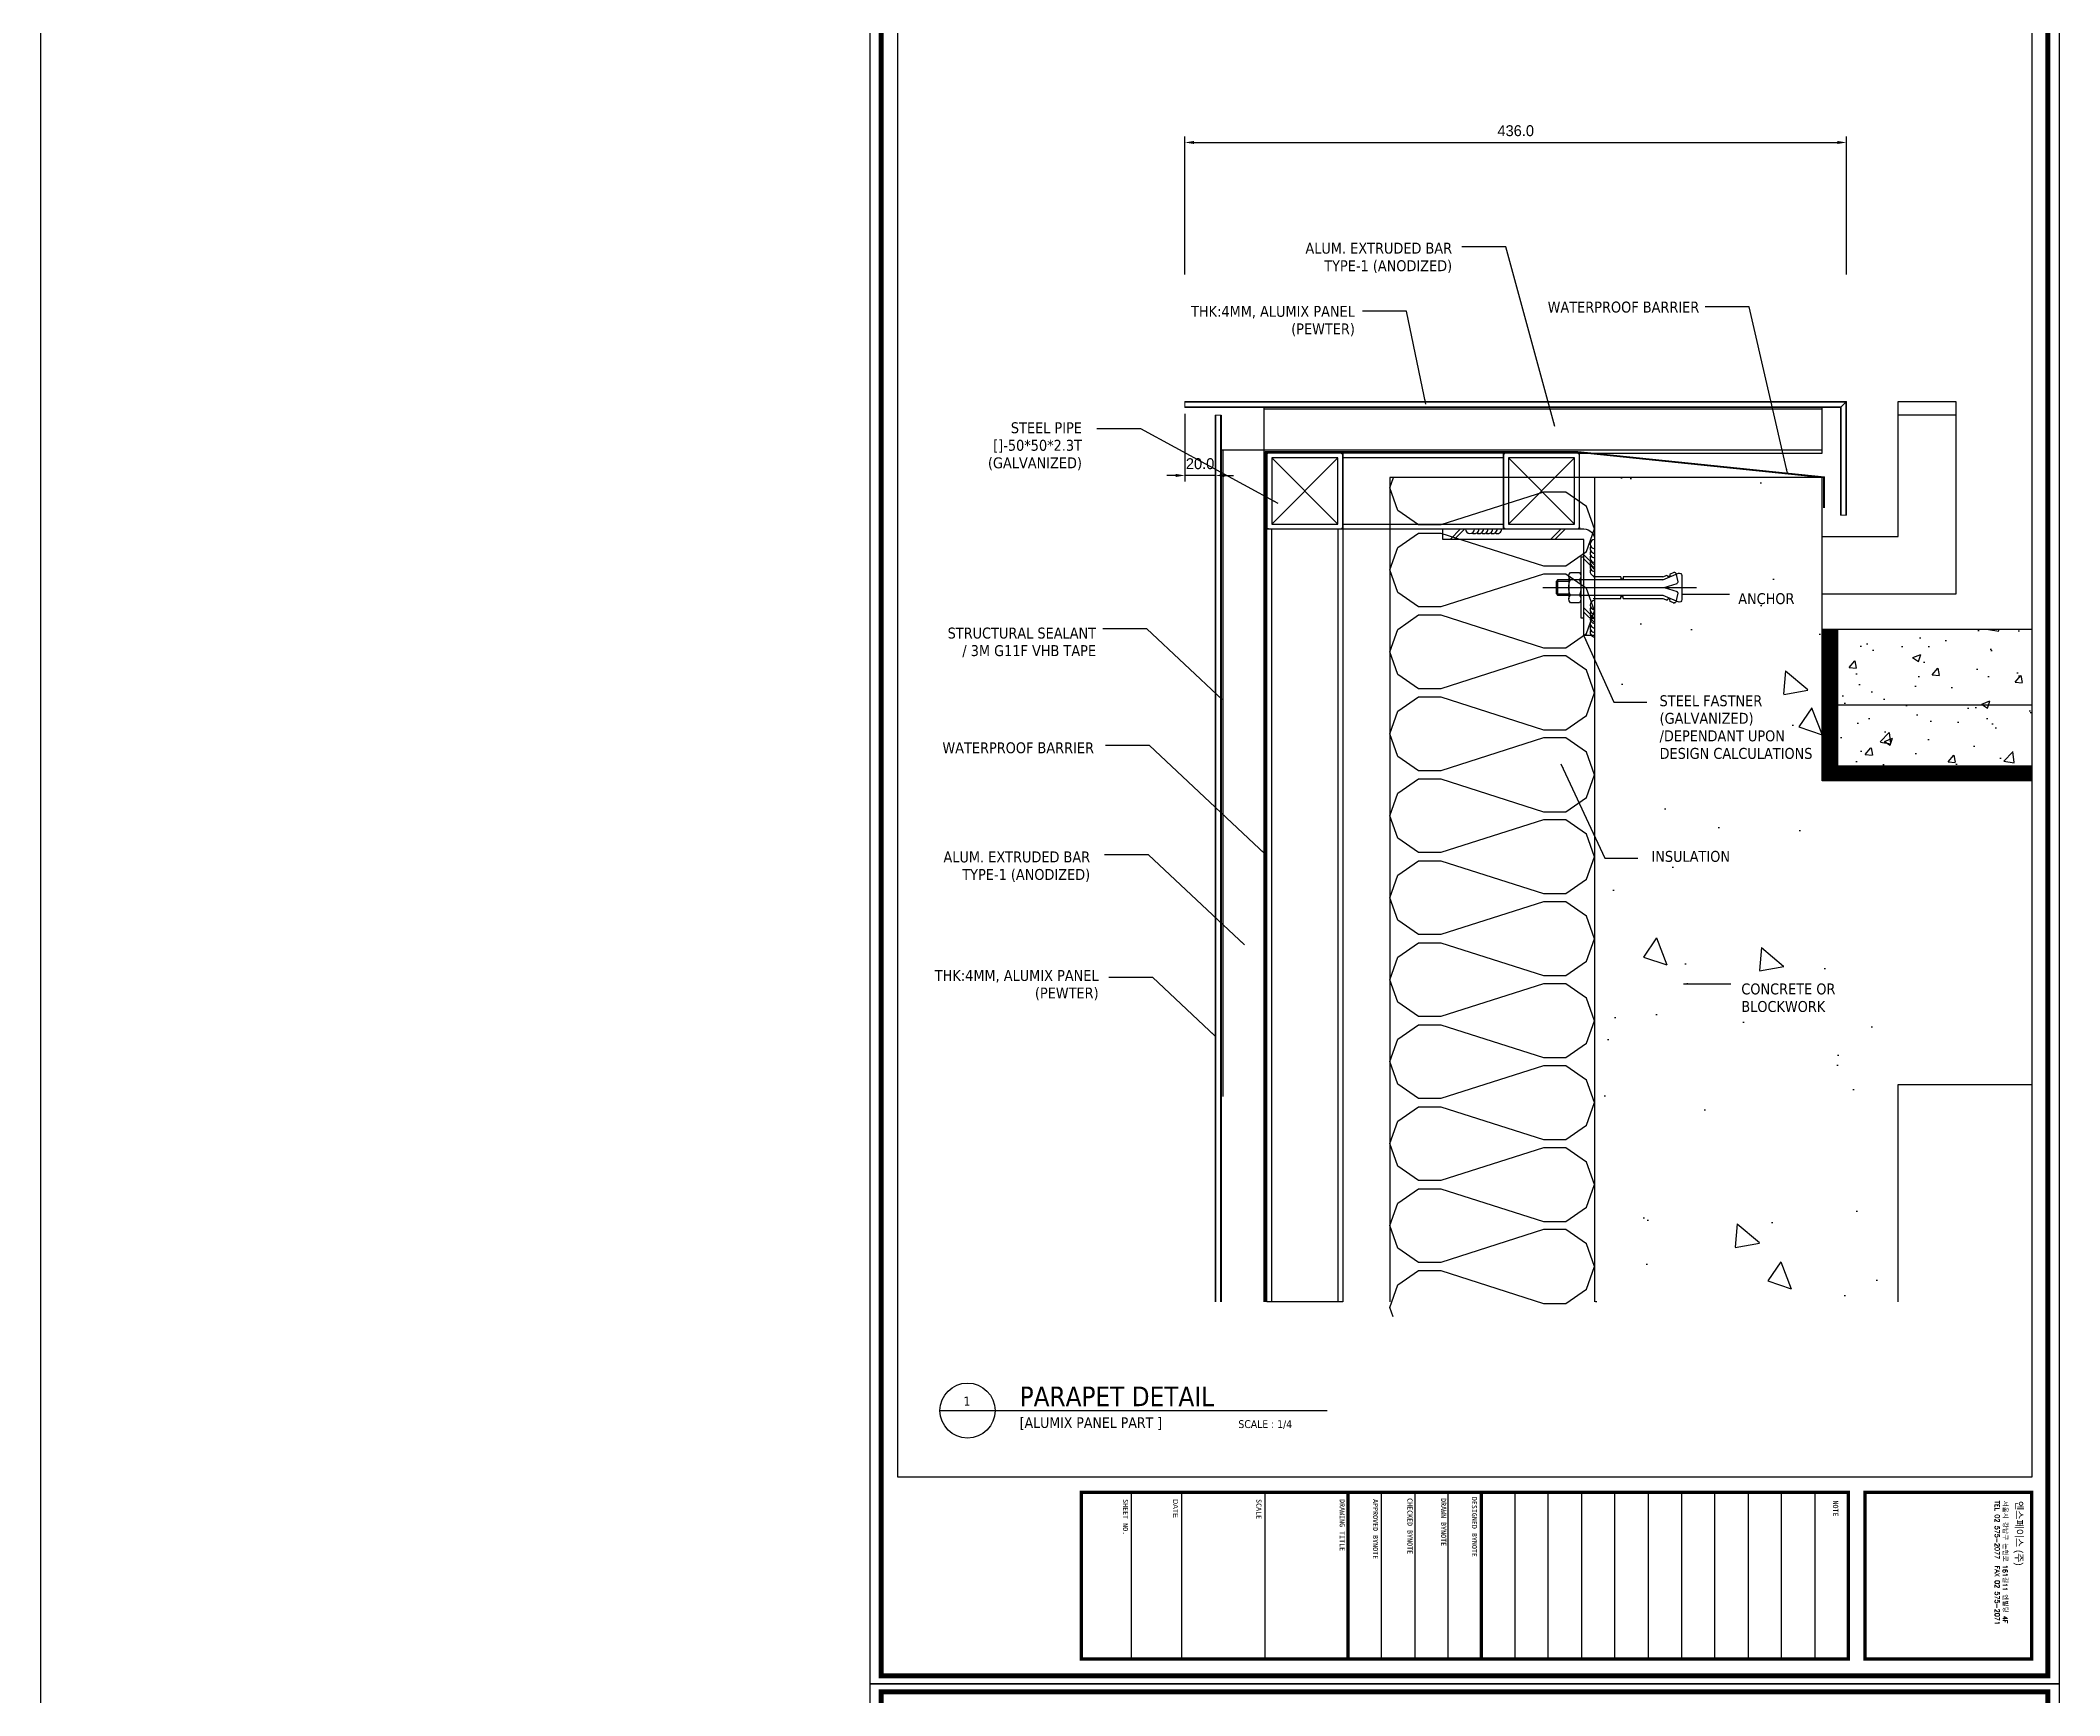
# Model space of a CAD drawing. Header units: millimetres. Extents: x 7297 to 60227, y -7497 to 19324.
# Drawn here: x 13759 to 15090, y 1352 to 2442 of the extents above; entities that cross this region are included whole.
import ezdxf

# ---------------------------------------------------------------- set-up
doc = ezdxf.new("R2010")
doc.units = ezdxf.units.MM
doc.linetypes.add('HIDDEN', pattern=[0.375, 0.25, -0.125])
doc.layers.add('NS_AL_PANEL', color=32, linetype='Continuous', lineweight=9)
for name, color, linetype in [('NS_BRACKET_NUTS', 1, 'Continuous'), ('NS_COL_D-GREY', 8, 'Continuous'), ('NS_COL_GREEN', 3, 'Continuous'), ('NS_COL_L-GREY', 8, 'Continuous'), ('NS_COL_RED', 1, 'Continuous'), ('NS_COL_WHITE', 7, 'Continuous'), ('NS_CON', 8, 'Continuous'), ('NS_CON_LINE', 2, 'Continuous'), ('NS_DIM', 1, 'Continuous'), ('NS_FORM', 7, 'Continuous'), ('NS_FRAME', 253, 'Continuous'), ('NS_INSUL', 8, 'Continuous'), ('NS_PIPE_FRAME', 2, 'Continuous'), ('NS_TEXT', 2, 'Continuous'), ('NS_WATERPROOF', 150, 'Continuous'), ('NS_WELD', 1, 'Continuous')]:
    doc.layers.add(name, color=color, linetype=linetype)
doc.styles.add('Expo M', font='Expo M.ttf')
doc.styles.add('HGTXT', font='romans.shx', dxfattribs={"bigfont": 'whgtxt.shx'})
doc.dimstyles.new('DS2', dxfattribs={"dimscale": 2, "dimtxt": 1.8, "dimasz": 1.5, "dimexe": 1, "dimexo": 1, "dimgap": 0.5, "dimtad": 1, "dimtoh": 1, "dimdec": 1, "dimzin": 1, "dimdsep": 46, "dimtxsty": 'Expo M', "dimcen": 2, "dimadec": 1, "dimazin": 0, "dimtfac": 1, "dimtdec": 4, "dimtix": 1, "dimtmove": 1, "dimatfit": 3, "dimfxl": 1, "dimtolj": 1, "dimtzin": 1, "dimarcsym": 0})
doc.dimstyles.new('N-SPACE', dxfattribs={"dimscale": 4, "dimtxt": 1.8, "dimasz": 1.5, "dimexe": 1, "dimexo": 1, "dimgap": 1, "dimtad": 1, "dimtoh": 1, "dimdec": 1, "dimzin": 1, "dimdsep": 46, "dimtxsty": 'Expo M', "dimcen": 2, "dimclrd": 1, "dimclre": 1, "dimclrt": 2, "dimadec": 1, "dimazin": 0, "dimtfac": 1, "dimtdec": 1, "dimtix": 1, "dimtmove": 1, "dimatfit": 3, "dimfxl": 1, "dimtolj": 1, "dimtzin": 1, "dimarcsym": 0})

# ---------------------------------------------------------------- blocks, each defined once
blk = doc.blocks.new('*D814')
at = {"layer": 'NS_DIM', "color": 1, "lineweight": -2, "transparency": 16777216}
for p, q in [((14513.3, 2196.3), (14513.3, 2151.6)), ((14533.3, 2191.3), (14533.3, 2151.6)), ((14507.3, 2155.6), (14501.3, 2155.6)), ((14533.3, 2155.6), (14513.3, 2155.6)), ((14539.3, 2155.6), (14545.3, 2155.6))]:
    blk.add_line(p, q, dxfattribs=at)
at = {"layer": 'NS_DIM', "color": 1, "transparency": 16777216}
for points in [[(14507.3, 2156.6), (14507.3, 2154.6), (14513.3, 2155.6)], [(14539.3, 2156.6), (14539.3, 2154.6), (14533.3, 2155.6)]]:
    blk.add_solid(points, dxfattribs=at)
at = {"layer": 'NS_DIM', "color": 2, "transparency": 16777216, "insert": (14523.3, 2163.3), "char_height": 7.2, "attachment_point": 5, "style": 'Expo M'}
blk.add_mtext('\\A1;20.0', dxfattribs=at)
blk = doc.blocks.new('A$C0843732F')
for centre, start in [((0, -3), 90), ((0, -6), 150), ((0, -9), 150), ((0, -12), 150), ((0, -15), 150), ((0, -18), 150), ((0, -21), 150)]:
    blk.add_arc(centre, 3, start, 270)
blk = doc.blocks.new('set anchor')
for p, q in [((0, -27.2), (0, 74.1)), ((-8.9, 56.5), (-10.1, 59.4)), ((-3.7, 61.8), (-9.5, 60.5)), ((-5, 52), (-9.4, 62.2)), ((-8.9, 56.5), (-8, 56.8)), ((-8.2, 54.8), (-7.3, 55.2)), ((-7.1, 52), (-8.2, 54.8)), ((-7.3, 55.2), (-8, 56.8)), ((7.9, 64.5), (-7.9, 64.5)), ((0, 52.8), (-2.7, 61.3)), ((0, 52.8), (2.7, 61.3)), ((9.5, 60.5), (3.7, 61.8)), ((5, 52), (9.4, 62.2)), ((7.1, 52), (8.2, 54.8)), ((7.3, 55.2), (8, 56.8)), ((8.2, 54.8), (7.3, 55.2)), ((8.9, 56.5), (8, 56.8)), ((8.9, 56.5), (10.1, 59.4)), ((-7.1, 25.8), (-7.1, 52)), ((-5, -2), (-5, 52)), ((5, 52), (5, -2)), ((7.1, 52), (7.1, 25.8)), ((-7.1, 25.8), (-5.8, 25.8)), ((-7.1, 6), (-7.1, 24.2)), ((-7.1, 24.2), (-5.8, 24.2)), ((-5.8, 24.2), (-5.8, 25.8)), ((7.1, 25.8), (5.8, 25.8)), ((5.8, 24.2), (5.8, 25.8)), ((7.1, 24.2), (5.8, 24.2)), ((7.1, 24.2), (7.1, 6)), ((-20, 0), (20, 0)), ((-20, -2), (-20, 0)), ((20, 0), (20, -2)), ((20, -2), (-20, -2)), ((7.5, -2), (-7.5, -2)), ((7.5, -2), (-7.5, -2)), ((7.5, -10), (-7.5, -10)), ((-5, -3), (-5, -9)), ((-5, -17.4), (-5, -10)), ((-4.2, -18.2), (-4.2, -10)), ((4.2, -18.2), (4.2, -10)), ((5, -3), (5, -9)), ((5, -10), (5, -17.4)), ((5, -17.4), (-5, -17.4)), ((-4.2, -18.2), (-5, -17.4)), ((-4.2, -18.2), (4.2, -18.2)), ((5, -17.4), (4.2, -18.2))]:
    blk.add_line(p, q)
blk.add_lwpolyline([(5, -3, 0.202073), (-5, -3, 0.404145), (-10, -3), (-10, -9, 0.404145), (-5, -9, 0.202073), (5, -9, 0.404145), (10, -9), (10, -3, 0.404145)], format="xyb", close=True)
for centre, radius, start, end in [((-9.3, 59.7), 0.833, 102.5288, 201.8014), ((-7.9, 62.8), 1.67, 90, 203.4287), ((-3.5, 61), 0.833, 17.6501, 102.5288), ((3.5, 61), 0.833, 77.4712, 162.3499), ((7.9, 62.8), 1.67, 336.5713, 90), ((9.3, 59.7), 0.833, 338.1986, 77.4712)]:
    blk.add_arc(centre, radius, start, end)
blk = doc.blocks.new('*D813')
at = {"layer": 'NS_DIM', "color": 1, "lineweight": -2, "transparency": 16777216}
for p, q in [((14513.3, 2288.1), (14513.3, 2379)), ((14519.3, 2375), (14943.3, 2375)), ((14949.3, 2288.1), (14949.3, 2379))]:
    blk.add_line(p, q, dxfattribs=at)
at = {"layer": 'NS_DIM', "color": 1, "transparency": 16777216}
for points in [[(14519.3, 2376), (14519.3, 2374), (14513.3, 2375)], [(14943.3, 2376), (14943.3, 2374), (14949.3, 2375)]]:
    blk.add_solid(points, dxfattribs=at)
at = {"layer": 'NS_DIM', "color": 2, "transparency": 16777216, "insert": (14731.3, 2382.7), "char_height": 7.2, "attachment_point": 5, "style": 'Expo M'}
blk.add_mtext('\\A1;436.0', dxfattribs=at)
blk = doc.blocks.new('AL-TEMPLATE')
at = {"color": 8}
for p, q in [((2716.8, 1393), (2800, 1393)), ((2716.8, 1376.3), (2800, 1376.3)), ((2716.8, 1359.7), (2800, 1359.7)), ((2716.8, 1343), (2800, 1343)), ((2716.8, 1326.4), (2800, 1326.4)), ((2716.8, 1309.8), (2800, 1309.8)), ((2716.8, 1293.1), (2800, 1293.1)), ((2716.8, 1276.5), (2800, 1276.5)), ((2716.8, 1259.8), (2800, 1259.8)), ((2716.8, 1243.2), (2800, 1243.2)), ((2716.8, 1209.9), (2800, 1209.9)), ((2716.8, 1193.3), (2800, 1193.3)), ((2716.8, 1176.6), (2800, 1176.6)), ((2716.8, 1118.4), (2800, 1118.4)), ((2716.8, 1076.8), (2800, 1076.8)), ((2716.8, 1051.8), (2800, 1051.8))]:
    blk.add_line(p, q, dxfattribs=at)
at = {"color": 7, "ltscale": 2}
blk.add_lwpolyline([(1972.3, 1515.2), (1972.3, 921.2), (2812.3, 921.2), (2812.3, 1515.2)], close=True, dxfattribs=at)
at = {"color": 8}
for points, const_width in [([(1976.3, 1509.4), (2808.3, 1509.4), (2808.3, 927), (1976.3, 927)], 2.5), ([(2716.8, 1501.3), (2800, 1501.3), (2800, 1418.1), (2716.8, 1418.1)], 1.66), ([(2716.8, 1409.8), (2800, 1409.8), (2800, 1026.9), (2716.8, 1026.9)], 1.66)]:
    blk.add_lwpolyline(points, close=True, dxfattribs=dict(at, const_width=const_width))
at = {"color": 9}
blk.add_lwpolyline([(1984.1, 1501.3), (2709.1, 1501.3), (2709.1, 935.2), (1984.1, 935.2)], close=True, dxfattribs=at)
at = {"color": 8, "const_width": 1.66}
for points in [[(2716.8, 1226.6), (2800, 1226.6)], [(2716.8, 1160), (2800, 1160)]]:
    blk.add_lwpolyline(points, dxfattribs=at)
at = {"color": 146, "true_color": 0x105689, "insert": (2721.1, 1496.9), "char_height": 3.67, "attachment_point": 1, "style": 'HGTXT'}
blk.add_mtext('{\\fExpo M|b0|i0|c129|p18;엔스페이스 (주)}', dxfattribs=at)
at = {"insert": (2720.9, 1489.2), "char_height": 2.349, "attachment_point": 1, "style": 'HGTXT'}
blk.add_mtext('서울시 강남구 논현로 161길11 엔빌딩 4F\\PTEL 02 575-2077  FAX 02 575-2071', dxfattribs=at)
at = {"color": 8, "width": 438.968, "attachment_point": 1}
for s, insert, char_height in [('NOTE', (2720.8, 1404.7), 2.56), ('DESIGNED BYNOTE', (2719, 1224.4), 2.556), ('DRAWN BYNOTE', (2719.6, 1209), 2.556), ('CHECKED BYNOTE', (2719.6, 1192.2), 2.556), ('APPROVED BYNOTE', (2720.1, 1175), 2.556), ('DRAWING TITLE', (2720.1, 1158.4), 2.556), ('SCALE', (2720.1, 1116.8), 2.56), ('{\\fﾱﾼﾸﾲ|b0|i0|c129|p49;DATE}', (2720.1, 1075.2), 2.556), ('SHEET NO.', (2720.1, 1050.2), 2.56)]:
    blk.add_mtext(s, dxfattribs=dict(at, insert=insert, char_height=char_height))
blk = doc.blocks.new('*U98')
for p, q in [((1, 50), (0, 50)), ((0, 49), (0, 50)), ((0, 49), (0, 1)), ((49, 50), (1, 50)), ((3.2, 3.2), (46.8, 46.8)), ((46.8, 3.2), (3.2, 46.8)), ((49, 50), (50, 50)), ((50, 49), (50, 50)), ((50, 1), (50, 49)), ((0, 1), (0, 0)), ((1, 0), (0, 0)), ((50, 1), (50, 0)), ((1, 0), (49, 0)), ((49, 0), (50, 0))]:
    blk.add_line(p, q)
blk.add_lwpolyline([(3.2, 46.8), (3.2, 3.2), (46.8, 3.2), (46.8, 46.8)], close=True)
for centre, start, end in [((1, 49), 90, 180), ((49, 49), 0, 90), ((1, 1), 180, 270), ((49, 1), 270, 0)]:
    blk.add_arc(centre, 1, start, end)
blk = doc.blocks.new('*U191')
blk.add_lwpolyline([(0, 0), (50, 0), (50, 106), (0, 106)], close=True)
at = {"linetype": 'HIDDEN'}
blk.add_lwpolyline([(3.2, 0), (46.8, 0), (46.8, 106), (3.2, 106)], close=True, dxfattribs=at)
blk = doc.blocks.new('*U192')
blk.add_lwpolyline([(0, 0), (50, 0), (50, 509.3), (0, 509.3)], close=True)
at = {"linetype": 'HIDDEN'}
blk.add_lwpolyline([(3.2, 0), (46.8, 0), (46.8, 509.3), (3.2, 509.3)], close=True, dxfattribs=at)

msp = doc.modelspace()

# ---------------------------------------------------------------- hatches: boundary and pattern name
at = {"layer": 'NS_CON'}
h = msp.add_hatch(dxfattribs=at)
h.set_pattern_fill('AR-CONC', color=256, angle=-90)
h.set_pattern_definition([(320, (27777.65, -115155.6), (-15.93909, -182.18467), [19.05, -209.55]), (265, (27777.65, -115155.6), (191.05685, 35.24342), [15.24, -167.64058]), (10.45144, (27776.32, -115170.78), (175.11775, -146.94125), [16.19, -178.09024]), (316.1842, (27828.45, -115155.6), (-42.04233, -271.07904), [28.575, -314.325]), (6.63556, (27824.95, -115178.19), (247.4261, -237.40413), [24.285, -267.1356]), (261.18415, (27828.45, -115155.6), (247.4261, -237.40413), [22.85997, -251.4597]), (291, (27815.75, -115181), (-102.2652, -151.6144), [19.05, -209.55]), (236, (27815.75, -115181), (184.18797, -61.80203), [15.24, -167.64]), (341.45144, (27807.23, -115193.63), (81.92277, -213.41642), [16.19, -178.08994]), (307.5, (27777.65, -115155.596), (84.55504, -3.088603), [0, -165.608, 0, -170.18, 0, -168.275]), (277.5, (27777.65, -115155.6), (100.180575, -66.81966), [0, -97.028, 0, -161.798, 0, -64.135]), (237.5, (27777.65, -115098.954), (-5.728744, -135.590595), [0, -63.5, 0, -198.12, 0, -262.89]), (227.5, (27777.65, -115073.55), (25.42649, -148.12918), [0, -82.55, 0, -131.572, 0, -186.69])])
h.paths.add_polyline_path([(14783.28, 1611.09), (14783.28, 2154.35), (14933.28, 2154.35), (14933.28, 1954.35), (14983.28, 1754.35), (14983.28, 1611.09)])
h = msp.add_hatch(dxfattribs=at)
h.set_pattern_fill('AR-CONC', color=256, scale=0.3, style=0)
h.set_pattern_definition([(50, (48323.496, -100761.04), (54.6554, -4.781726), [5.715, -62.865]), (355, (48323.496, -100761.04), (-10.573026, 57.317054), [4.572, -50.292175]), (100.451445, (48328.05, -100761.44), (44.082374, 52.535326), [4.857003, -53.427073]), (46.1842, (48323.496, -100745.8), (81.323712, -12.6127), [8.5725, -94.2975]), (96.63556, (48330.27, -100746.85), (71.22124, 74.22784), [7.28551, -80.14068]), (351.18415, (48323.496, -100745.8), (71.22124, 74.22784), [6.85799, -75.43792]), (21, (48331.116, -100749.61), (45.484317, -30.67956), [5.715, -62.865]), (326, (48331.116, -100749.61), (18.540609, 55.25639), [4.572, -50.292]), (71.451445, (48334.906, -100752.167), (64.024926, 24.57683), [4.857003, -53.42698]), (37.5, (48323.496, -100761.04), (0.926581, 25.3665117), [0, -49.6824, 0, -51.054, 0, -50.4825]), (7.5, (48323.496, -100761.04), (20.045899, 30.0541724), [0, -29.1084, 0, -48.5394, 0, -19.2405]), (327.5, (48306.503, -100761.04), (40.6771786, -1.7186232), [0, -19.05, 0, -59.436, 0, -78.867]), (317.5, (48298.883, -100761.04), (44.438754, 7.627947), [0, -24.765, 0, -39.4716, 0, -56.007])])
h.paths.add_polyline_path([(15071.31, 1964.35), (15071.31, 2054.35), (14943.28, 2054.35), (14943.28, 1964.35)])

# ---------------------------------------------------------------- linework, layer by layer
at = {"layer": 'NS_AL_PANEL'}
for p, q in [((14949.28, 2204.35), (14513.28, 2204.35)), ((14513.28, 2200.35), (14513.28, 2204.35)), ((14948.78, 2203.85), (14513.28, 2203.85)), ((14945.78, 2200.85), (14513.28, 2200.85)), ((14945.28, 2200.35), (14513.28, 2200.35)), ((14945.28, 2200.35), (14948.78, 2203.85)), ((14945.28, 2200.35), (14945.28, 2129.35)), ((14945.78, 2200.85), (14945.78, 2129.35)), ((14948.78, 2203.85), (14948.78, 2129.35)), ((14949.28, 2204.35), (14949.28, 2129.35)), ((14537.28, 2195.35), (14533.28, 2195.35)), ((14533.28, 1611.09), (14533.28, 2195.35)), ((14533.78, 2195.35), (14533.78, 1611.09)), ((14536.78, 2195.35), (14536.78, 1611.09)), ((14537.28, 2195.35), (14537.28, 1611.09)), ((14945.28, 2129.35), (14949.28, 2129.35))]:
    msp.add_line(p, q, dxfattribs=at)
at = {"layer": 'NS_BRACKET_NUTS'}
msp.add_lwpolyline([(14683.28, 2113.35), (14683.28, 2120.35), (14776.28, 2120.35, -0.4142136), (14783.28, 2113.35), (14783.28, 2050.1), (14776.28, 2050.1), (14776.28, 2113.35)], format="xyb", close=True, dxfattribs=at)
at = {"layer": 'NS_COL_D-GREY'}
msp.add_lwpolyline([(14933.28, 2054.35), (15071.31, 2054.35)], dxfattribs=at)
at = {"layer": 'NS_COL_D-GREY', "ltscale": 0.1}
msp.add_lwpolyline([(14943.28, 2004.35), (15071.31, 2004.35)], dxfattribs=at)
at = {"layer": 'NS_COL_GREEN'}
for points in [[(14933.28, 2115.35), (14983.28, 2115.35), (14983.28, 2204.35)], [(15021.28, 2204.35), (15021.28, 2077.35), (14933.28, 2077.35)]]:
    msp.add_lwpolyline(points, dxfattribs=at)
msp.add_lwpolyline([(14983.28, 2204.35), (15021.28, 2204.35), (15021.28, 2195.35), (14983.28, 2195.35)], close=True, dxfattribs=at)
at = {"layer": 'NS_COL_L-GREY'}
for p, q in [((14565.28, 2200.35), (14565.28, 1611.09)), ((14933.28, 2199.35), (14565.28, 2199.35)), ((14933.28, 2170.35), (14933.28, 2200.35)), ((14537.28, 2195.35), (14537.28, 1611.09)), ((14933.28, 2172.35), (14537.28, 2172.35)), ((14538.28, 2172.35), (14538.28, 1746.35)), ((14772.28, 2170.35), (14933.28, 2170.35))]:
    msp.add_line(p, q, dxfattribs=at)
at = {"layer": 'NS_COL_RED', "ltscale": 8}
for p, q in [((14688, 2113.35), (14695, 2120.35)), ((14690.83, 2113.35), (14697.83, 2120.35)), ((14754.17, 2113.35), (14761.17, 2120.35)), ((14757, 2113.35), (14764, 2120.35)), ((14776.28, 2103.37), (14783.28, 2096.37)), ((14776.28, 2100.55), (14783.28, 2093.55)), ((14776.28, 2068.42), (14783.28, 2061.42)), ((14776.28, 2065.6), (14783.28, 2058.6))]:
    msp.add_line(p, q, dxfattribs=at)
at = {"layer": 'NS_COL_WHITE'}
msp.add_line((14351.9, 1539.44), (14607.04, 1539.44), dxfattribs=at)
msp.add_circle((14370.04, 1539.44), 18.14, dxfattribs=at)
at = {"layer": 'NS_CON_LINE'}
for points in [[(15071.31, 1954.35), (14933.28, 1954.35), (14933.28, 2154.35), (14783.28, 2154.35), (14783.28, 1611.09)], [(14983.28, 1611.09), (14983.28, 1754.35), (15071.31, 1754.35)]]:
    msp.add_lwpolyline(points, dxfattribs=at)
at = {"layer": 'NS_FORM'}
msp.add_line((13759.08, 3944.45), (13759.08, -1265.23), dxfattribs=at)
at = {"layer": 'NS_INSUL'}
for points in [[(14648.28, 1877.35), (14653.68, 1892.2), (14667.18, 1901.65), (14682.03, 1901.65), (14749.53, 1880.05), (14764.38, 1880.05), (14777.88, 1889.5), (14783.28, 1904.35), (14777.88, 1919.2), (14764.38, 1928.65), (14749.53, 1928.65), (14682.03, 1907.05), (14667.18, 1907.05), (14653.68, 1916.5), (14648.28, 1931.35), (14653.68, 1946.2), (14667.18, 1955.65), (14682.03, 1955.65), (14749.53, 1934.05), (14764.38, 1934.05), (14777.88, 1943.5), (14783.28, 1958.35), (14777.88, 1973.2), (14764.38, 1982.65), (14749.53, 1982.65), (14682.03, 1961.05), (14667.18, 1961.05), (14653.68, 1970.5), (14648.28, 1985.35), (14653.68, 2000.2), (14667.18, 2009.65), (14682.03, 2009.65), (14749.53, 1988.05), (14764.38, 1988.05), (14777.88, 1997.5), (14783.28, 2012.35), (14777.88, 2027.2), (14764.38, 2036.65), (14749.53, 2036.65), (14682.03, 2015.05), (14667.18, 2015.05), (14653.68, 2024.5), (14648.28, 2039.35), (14653.68, 2054.2), (14667.18, 2063.65), (14682.03, 2063.65), (14749.53, 2042.05), (14764.38, 2042.05), (14777.88, 2051.5), (14783.28, 2066.35), (14777.88, 2081.2), (14764.38, 2090.65), (14749.53, 2090.65), (14682.03, 2069.05), (14667.18, 2069.05), (14653.68, 2078.5), (14648.28, 2093.35), (14653.68, 2108.2), (14667.18, 2117.65), (14682.03, 2117.65), (14749.53, 2096.05), (14764.38, 2096.05), (14777.88, 2105.5), (14783.28, 2120.35), (14777.88, 2135.2), (14764.38, 2144.65), (14749.53, 2144.65), (14682.03, 2123.05), (14667.18, 2123.05), (14653.68, 2132.5), (14648.28, 2147.35), (14650.82, 2154.35)], [(14667.18, 1961.05), (14653.68, 1970.5)], [(14650.54, 1601.11), (14648.28, 1607.35), (14653.68, 1622.2), (14667.18, 1631.65), (14682.03, 1631.65), (14749.53, 1610.05), (14764.38, 1610.05), (14777.88, 1619.5), (14783.28, 1634.35), (14777.88, 1649.2), (14764.38, 1658.65), (14749.53, 1658.65), (14682.03, 1637.05), (14667.18, 1637.05), (14653.68, 1646.5), (14648.28, 1661.35), (14653.68, 1676.2), (14667.18, 1685.65), (14682.03, 1685.65), (14749.53, 1664.05), (14764.38, 1664.05), (14777.88, 1673.5), (14783.28, 1688.35), (14777.88, 1703.2), (14764.38, 1712.65), (14749.53, 1712.65), (14682.03, 1691.05), (14667.18, 1691.05), (14653.68, 1700.5), (14648.28, 1715.35), (14653.68, 1730.2), (14667.18, 1739.65), (14682.03, 1739.65), (14749.53, 1718.05), (14764.38, 1718.05), (14777.88, 1727.5), (14783.28, 1742.35), (14777.88, 1757.2), (14764.38, 1766.65), (14749.53, 1766.65), (14682.03, 1745.05), (14667.18, 1745.05), (14653.68, 1754.5), (14648.28, 1769.35), (14653.68, 1784.2), (14667.18, 1793.65), (14682.03, 1793.65), (14749.53, 1772.05), (14764.38, 1772.05), (14777.88, 1781.5), (14783.28, 1796.35), (14777.88, 1811.2), (14764.38, 1820.65), (14749.53, 1820.65), (14682.03, 1799.05), (14667.18, 1799.05), (14653.68, 1808.5), (14648.28, 1823.35), (14653.68, 1838.2), (14667.18, 1847.65), (14682.03, 1847.65), (14749.53, 1826.05), (14764.38, 1826.05), (14777.88, 1835.5), (14783.28, 1850.35), (14777.88, 1865.2), (14764.38, 1874.65), (14749.53, 1874.65), (14682.03, 1853.05), (14667.18, 1853.05), (14653.68, 1862.5), (14648.28, 1877.35)]]:
    msp.add_lwpolyline(points, dxfattribs=at)
at = {"layer": 'NS_WATERPROOF', "ltscale": 3}
for p, q in [((14566.28, 2171.35), (14566.28, 1611.09)), ((14566.28, 2171.35), (14772.3, 2171.35)), ((14566.28, 2170.85), (14772.28, 2170.85)), ((14566.78, 2171.35), (14566.78, 1611.09)), ((14772.28, 2170.85), (14934.28, 2154.25)), ((14772.3, 2171.35), (14934.78, 2154.7)), ((14934.28, 2134.35), (14934.28, 2154.75)), ((14934.78, 2134.35), (14934.78, 2154.7))]:
    msp.add_line(p, q, dxfattribs=at)
at = {"layer": 'NS_WATERPROOF'}
for points in [[(14783.28, 2154.35), (14648.28, 2154.35), (14648.28, 1611.09)], [(14938.28, 2054.35), (14938.28, 1959.35), (15071.31, 1959.35)], [(14943.28, 2054.35), (14943.28, 1964.35), (15071.31, 1964.35)]]:
    msp.add_lwpolyline(points, dxfattribs=at)
at = {"layer": 'NS_WATERPROOF', "ltscale": 1.2, "const_width": 5}
for points in [[(14935.78, 2054.35), (14935.78, 1956.85), (15071.31, 1956.85)], [(14940.78, 2054.35), (14940.78, 1961.85), (15071.31, 1961.85)]]:
    msp.add_lwpolyline(points, dxfattribs=at)

# ---------------------------------------------------------------- block references
at = {"layer": 'NS_BRACKET_NUTS', "xscale": -1, "rotation": 270}
msp.add_blockref('set anchor', (14776.28, 2081.72), dxfattribs=at)
at = {"layer": 'NS_FORM', "xscale": 1.32, "yscale": 1.32, "zscale": 1.32, "rotation": 270}
for p in [(13089.58, 5071.67), (13089.58, 3962.87)]:
    msp.add_blockref('AL-TEMPLATE', p, dxfattribs=at)
at = {"layer": 'NS_FRAME', "rotation": 270}
msp.add_blockref('*U191', (14617.28, 2170.35), dxfattribs=at)
at = {"layer": 'NS_FRAME', "xscale": -1, "rotation": 180}
msp.add_blockref('*U192', (14567.28, 2120.35), dxfattribs=at)
at = {"layer": 'NS_PIPE_FRAME'}
for p in [(14567.28, 2120.35), (14723.28, 2120.35)]:
    msp.add_blockref('*U98', p, dxfattribs=at)
at = {"layer": 'NS_WELD', "extrusion": (0, 0, -1), "xscale": -1, "zscale": -1, "rotation": 270}
msp.add_blockref('A$C0843732F', (-14698.1, 2120.35), dxfattribs=at)
at = {"layer": 'NS_WELD', "extrusion": (0, 0, -1), "xscale": -1, "zscale": -1}
for p in [(-14783.28, 2113.35), (-14783.28, 2073.19)]:
    msp.add_blockref('A$C0843732F', p, dxfattribs=at)

# ---------------------------------------------------------------- texts
at = {"layer": 'NS_TEXT', "line_spacing_factor": 0.963855}
for s, insert, char_height, width, attachment_point in [('\\pxqr;{\\fTahoma|b0|i0|c0|p34;ALUM. EXTRUDED BAR\\fTahoma|b0|i0|c129|p34;\\PTYPE-1 \\fTahoma|b0|i0|c0|p34;(\\fTahoma|b0|i0|c129|p34;ANODIZED\\fTahoma|b0|i0|c0|p34;)}', (14574.02, 2308.95), 7.2, 115.355, 1), ('\\pxqr;{\\fTahoma|b0|i0|c0|p34;T\\fTahoma|b0|i0|c129|p34;HK:4MM,\\fTahoma|b0|i0|c0|p34; \\fTahoma|b0|i0|c129|p34;ALUMIX\\fTahoma|b0|i0|c0|p34; PANEL\\P(PEWTER)}', (14489.22, 2267.33), 7.2, 136.0889, 1), ('\\fTahoma;WATERPROOF BARRIER', (14852.22, 2270.14), 7.2, 112.4594, 3), ('\\pxqr;{\\fTahoma|b0|i0|c0|p34;STEEL PIPE\\P[]-50*50*\\fTahoma|b0|i0|c129|p34;2\\fTahoma|b0|i0|c0|p34;.\\fTahoma|b0|i0|c129|p34;3\\fTahoma|b0|i0|c0|p34;T\\P(GALVANIZED)}', (14374.43, 2190.64), 7.2, 71.0245, 1), ('\\pxql;{\\fTahoma|b0|i0|c129|p34;ANCHOR}', (14979.71, 2070.69), 7.2, 101.7894, 9), ('\\pxqr;{\\fTahoma|b0|i0|c0|p34;STRUCTURAL SEALANT\\P/ 3M G11F VHB TAPE}', (14345.41, 2035.66), 7.2, 109.3471, 7), ('\\pxql;{\\fTahoma|b0|i0|c0|p34;STEEL \\fTahoma|b0|i0|c129|p34;FASTNER\\fTahoma|b0|i0|c0|p34;\\P(GALVANIZED)\\fTahoma|b0|i0|c129|p34;\\P/DEPENDANT UPON DESIGN CALCULATIONS}', (14826.09, 2010.76), 7.2, 115.6898, 1), ('\\fTahoma;WATERPROOF BARRIER', (14453.37, 1979.75), 7.2, 112.4594, 3), ('\\pxqr;{\\fTahoma|b0|i0|c0|p34;ALUM. EXTRUDED BAR\\fTahoma|b0|i0|c129|p34;\\PTYPE-1 \\fTahoma|b0|i0|c0|p34;(\\fTahoma|b0|i0|c129|p34;ANODIZED\\fTahoma|b0|i0|c0|p34;)}', (14335.5, 1907.86), 7.2, 115.355, 1), ('\\pxql;{\\fTahoma|b0|i0|c0|p34;INSULATION}', (14939.25, 1908.21), 7.2, 118.4981, 3), ('\\pxqr;{\\fTahoma|b0|i0|c0|p34;T\\fTahoma|b0|i0|c129|p34;HK:4MM,\\fTahoma|b0|i0|c0|p34; \\fTahoma|b0|i0|c129|p34;ALUMIX\\fTahoma|b0|i0|c0|p34; PANEL\\P(PEWTER)}', (14320.34, 1829.75), 7.2, 136.0889, 1), ('\\pxql;{\\fTahoma|b0|i0|c129|p34;CONCRETE OR BLOCKWORK}', (14981.84, 1801.96), 7.2, 101.8813, 9), ('\\fTahoma;1', (14367.43, 1542.62), 6, 8.9419, 7), ('{\\fTahoma|b0|i0|c129|p34;PARAPET\\fTahoma|b0|i0|c0|p34; DETAIL}', (14404.4, 1542.32), 12.96, 191.1391, 7), ('\\fTahoma;[ALUMIX PANEL PART ]', (14404.4, 1526.74), 7, 105.1355, 7), ('\\fTahoma;SCALE : 1/4', (14548.55, 1527.28), 5.184, 42.074, 7)]:
    msp.add_mtext(s, dxfattribs=dict(at, insert=insert, char_height=char_height, width=width, attachment_point=attachment_point))

# ---------------------------------------------------------------- dimensions: what is measured, and where the dimension line sits
at = {"layer": 'NS_DIM'}
dim = msp.add_linear_dim(base=(14949.28, 2374.96), p1=(14513.28, 2284.08), p2=(14949.28, 2284.08), dimstyle='N-SPACE', dxfattribs=at)
dim.commit()
dim.dimension.update_dxf_attribs({"geometry": '*D813', "text_midpoint": (14731.28, 2382.74)})
dim = msp.add_linear_dim(base=(14513.28, 2155.56), p1=(14533.28, 2195.35), p2=(14513.28, 2200.35), angle=180, dimstyle='N-SPACE', dxfattribs=at)
dim.commit()
dim.dimension.update_dxf_attribs({"geometry": '*D814', "text_midpoint": (14523.28, 2163.35)})

# ---------------------------------------------------------------- leaders
for points in [[(14757.11, 2187.83), (14724.74, 2306.15), (14695.75, 2306.15)], [(14672.08, 2202.5), (14659.41, 2263.8), (14630.43, 2263.8)], [(14910.34, 2157.2), (14885.11, 2266.73), (14856.12, 2266.73)], [(14574.74, 2137.21), (14484.19, 2186.33), (14455.2, 2186.33)], [(14840.99, 2077.27), (14850.31, 2077.27), (14872.11, 2077.27)], [(14537.84, 2007.95), (14488.17, 2054.49), (14459.18, 2054.49)], [(14776.28, 2050.02), (14795.91, 2006.21), (14817.72, 2006.21)], [(14565.93, 1906.35), (14489.94, 1977.55), (14460.95, 1977.55)], [(14761.09, 1965.64), (14789.97, 1903.48), (14811.77, 1903.48)], [(14552.58, 1846.31), (14489.32, 1905.57), (14460.34, 1905.57)], [(14533.09, 1786.34), (14492.06, 1824.77), (14463.07, 1824.77)], [(14841.84, 1820.7), (14851.16, 1820.7), (14872.96, 1820.7)]]:
    msp.add_leader(points, dimstyle='DS2', override={"dimgap": 0.5, "dimtad": 0}, dxfattribs=at)

doc.saveas('drawing.dxf')
